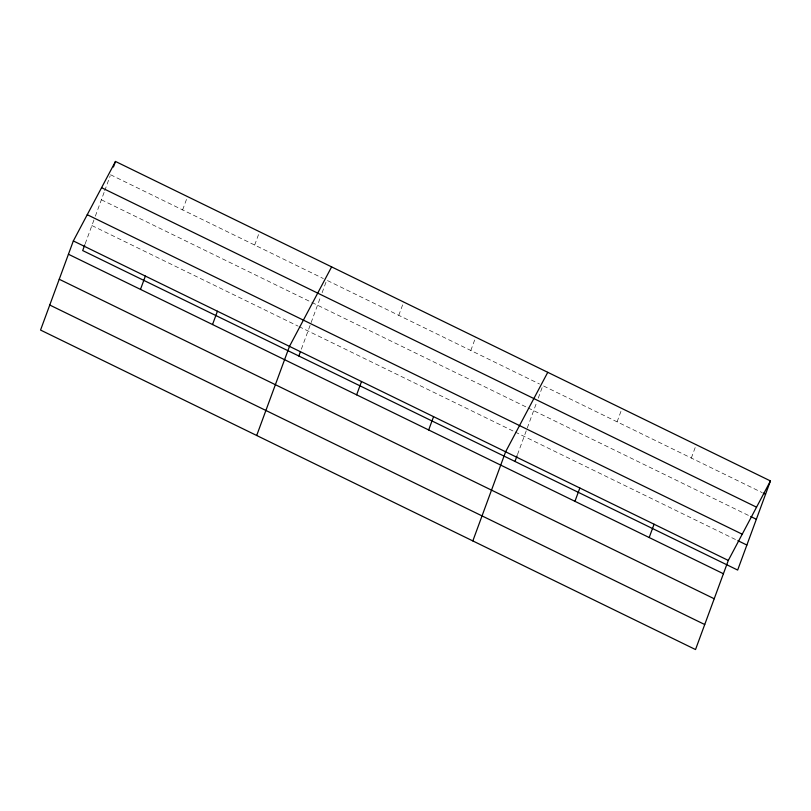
<?xml version="1.0" encoding="UTF-8"?>
<svg xmlns="http://www.w3.org/2000/svg" width="811" height="811" viewBox="0 0 811 811"><rect width="100%" height="100%" fill="white"/><g stroke="black" fill="none" stroke-linecap="round" stroke-linejoin="round"><path stroke-width="0.61" stroke-dasharray="4.05 3.04" d="M85.206 243.746L94.917 217.348M95.343 216.182L104.305 191.822M104.731 190.686L110.164 175.896M182.627 209.907L187.523 196.597M254.674 245.054L259.571 231.743M301.337 349.186L320.446 297.252M322.119 292.7L326.721 280.2L539.487 383.978M398.769 315.337L403.665 302.027M470.816 350.484L475.712 337.173M517.479 454.616L536.588 402.682M538.261 398.14L542.863 385.63L762.178 492.612M617.09 421.842L621.986 408.531M691.327 458.053L696.223 444.742M110.58 174.76L323.346 278.548M101.375 199.78L310.765 301.915M311.89 302.462L526.907 407.355M528.032 407.903L749.597 515.978M91.896 225.549L297.901 326.042M299.026 326.59L514.042 431.482M515.167 432.03L736.743 540.116"/><path stroke-width="1.22" d="M73.335 240.938L40.55 330.057L695.524 649.55L728.308 560.431L770.45 480.943L115.476 161.45L73.335 240.938L728.308 560.431M84.78 244.881L82.692 250.569L737.665 570.062L770.45 480.943M113.439 166.995L115.476 161.45M140.485 289.385L145.382 276.075M212.533 324.532L217.429 311.221M256.692 435.487L289.476 346.368L331.618 266.89M298.833 356.009L300.506 351.457M356.627 394.825L361.524 381.515M428.674 429.972L433.571 416.661M472.833 540.917L505.618 451.798L547.76 372.32M514.975 461.439L517.063 455.752M574.948 501.32L579.845 488.009M649.185 537.531L654.082 524.22M763.303 493.159L765.554 494.254M101.578 187.686L756.541 507.179M750.722 516.536L756.349 519.273M87.243 214.702L742.217 534.196M737.868 540.663L746.87 545.053M68.438 254.249L723.412 573.742M59.233 279.258L714.207 598.751M49.755 305.037L704.729 624.531"/></g></svg>
